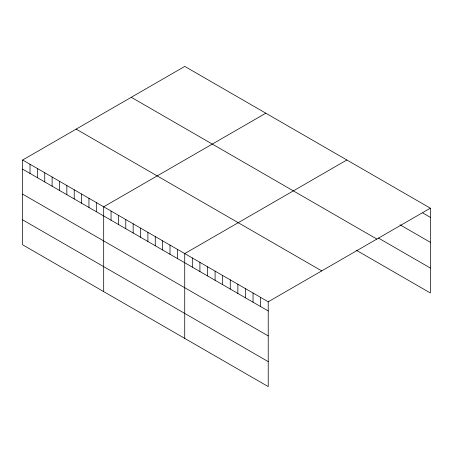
<?xml version="1.0" encoding="UTF-8"?>
<svg xmlns="http://www.w3.org/2000/svg" width="453" height="453" viewBox="0 0 453 453"><rect width="100%" height="100%" fill="white"/><g stroke="black" fill="none" stroke-linecap="round" stroke-linejoin="round"><path stroke-width="0.68" d="M22.65 160.011L268.221 301.789L268.221 386.596L22.65 244.813L22.65 160.011L184.779 66.404L430.35 208.187L430.35 292.989L356.2 250.175M265.82 113.193L103.686 206.8L103.686 291.602M346.856 159.983L184.728 253.584L184.728 338.391M268.221 301.789L430.35 208.187M422.762 212.967L430.35 217.349M399.988 224.779L430.35 242.31M378.385 238.023L430.35 268.029M131.279 97.299L376.845 239.076M76.155 129.122L321.721 270.9M22.65 169.173L268.221 310.956M22.65 194.139L268.221 335.916M22.65 219.852L268.221 361.63M260.628 297.406L260.628 306.573M253.04 293.023L253.04 302.191M245.447 288.646L245.447 297.808M237.859 284.263L237.859 293.425M230.271 279.88L230.271 289.042M222.678 275.498L222.678 284.66M215.09 271.115L215.09 280.277M207.497 266.732L207.497 275.894M199.909 262.349L199.909 271.511M192.315 257.967L192.315 267.134M177.361 249.331L177.361 258.493M169.994 245.079L169.994 254.241M162.627 240.826L162.627 249.988M155.26 236.574L155.26 245.736M147.893 232.321L147.893 241.483M140.526 228.063L140.526 237.23M133.159 223.81L133.159 232.978M125.787 219.558L125.787 228.72M118.42 215.305L118.42 224.467M111.053 211.053L111.053 220.215M96.319 202.548L96.319 211.71M88.952 198.289L88.952 207.457M81.585 194.037L81.585 203.204M74.218 189.784L74.218 198.946M66.851 185.532L66.851 194.694M59.485 181.279L59.485 190.441M52.118 177.027L52.118 186.189M44.751 172.774L44.751 181.936M37.384 168.516L37.384 177.684M30.017 164.263L30.017 173.431"/></g></svg>
